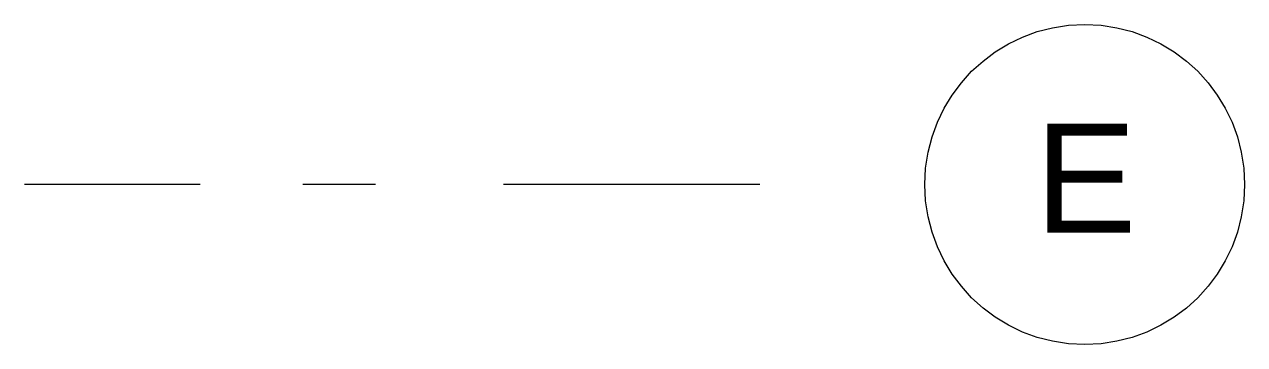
# Model space of a CAD drawing. Header units: millimetres. Extents: x 1 to 121, y 0 to 90.
# Drawn here: x 29.279 to 30.958, y 69.262 to 69.702 of the extents above; entities that cross this region are included whole.
import ezdxf

# ---------------------------------------------------------------- set-up
doc = ezdxf.new("R2010")
doc.units = ezdxf.units.MM
doc.linetypes.add('CENTER2', pattern=[28.575, 19.05, -3.175, 3.175, -3.175])
doc.linetypes.add('Dot & Dashed', pattern=[0.670278, 0.352778, -0.176389, 0, -0.141111])
doc.layers.add('Drawing & Figure_Pen_No__1', color=7, linetype='Continuous', lineweight=13)
doc.layers.add('Drawing & Figure_Pen_No__167', color=7, linetype='Continuous', lineweight=13, true_color=0x6a6a6a)
doc.styles.add('GENERATED_STYLE_1', font='arialbd.ttf')

msp = doc.modelspace()

# ---------------------------------------------------------------- linework, layer by layer
at = {"layer": 'Drawing & Figure_Pen_No__167', "color": 251, "linetype": 'Dot & Dashed', "lineweight": 13, "true_color": 0x6a6a6a}
msp.add_line((30.2913, 69.4823), (29.2791, 69.4823), dxfattribs=at)
at = {"layer": 'Drawing & Figure_Pen_No__167', "color": 251, "linetype": 'CENTER2', "lineweight": 13, "true_color": 0x6a6a6a}
msp.add_circle((30.7383, 69.4823), 0.22, dxfattribs=at)

# ---------------------------------------------------------------- texts
at = {"layer": 'Drawing & Figure_Pen_No__1', "color": 7, "linetype": 'Continuous', "lineweight": 13, "insert": (30.6698, 69.4159), "char_height": 0.15, "attachment_point": 7, "style": 'GENERATED_STYLE_1'}
msp.add_mtext('\\A1;{\\pql;\\fArial|b0|i0|c0|p34;E}', dxfattribs=at)

doc.saveas('drawing.dxf')
